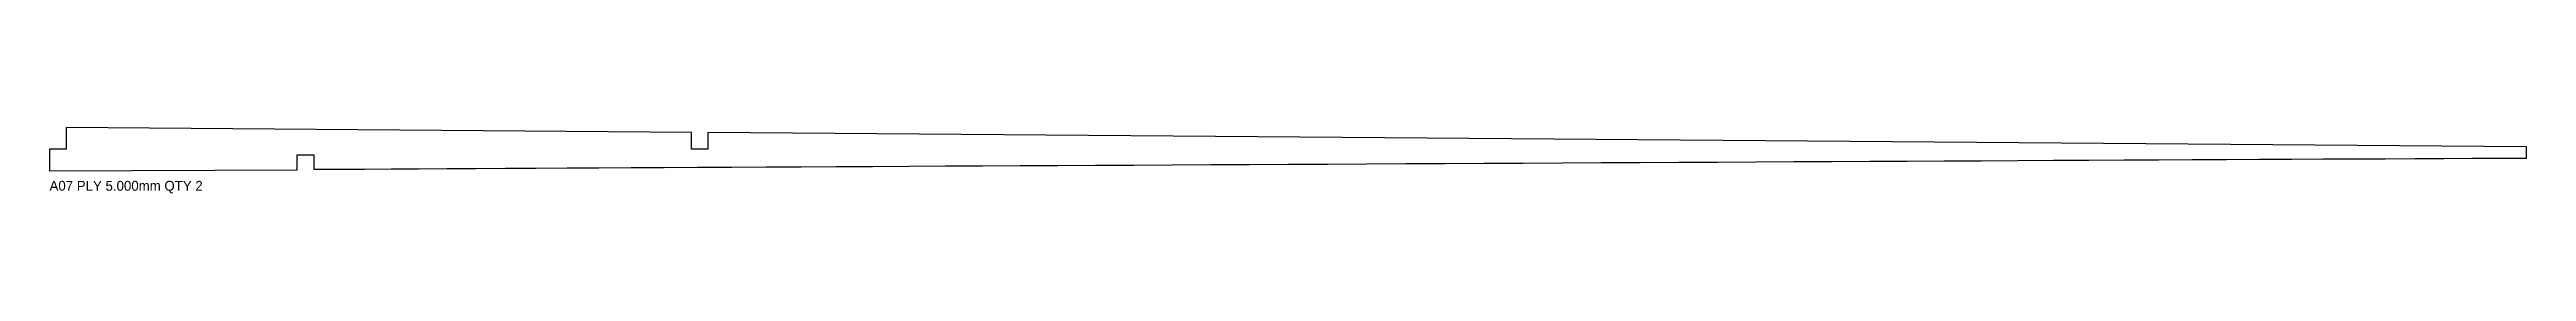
# Model space of a CAD drawing. Header units: millimetres. Extents: x 0 to 750, y -7 to 13.
import ezdxf

# ---------------------------------------------------------------- set-up
doc = ezdxf.new("R2010")
doc.units = ezdxf.units.MM
doc.layers.add('CUT', color=1, linetype='Continuous')
doc.layers.add('LABELS_NONCUT', color=3, linetype='Continuous')

msp = doc.modelspace()

# ---------------------------------------------------------------- linework, layer by layer
at = {"layer": 'CUT'}
for p, q in [((194.35, 11.7, 0), (5, 13.19, 0)), ((5, 13.19, 0), (5, 6.62, 0)), ((194.35, 6.62, 0), (194.35, 11.7, 0)), ((750, 7.32, 0), (199.35, 11.66, 0)), ((199.35, 11.66, 0), (199.35, 6.62, 0)), ((5, 6.62, 0), (0, 6.62, 0)), ((0, 6.62, 0), (0, 0, 0)), ((0, 0, 0), (0.05, 0, 0)), ((0.05, 0, 0), (75, 0.39, 0)), ((75, 0.39, 0), (75, 4.92, 0)), ((75, 4.92, 0), (80, 4.92, 0)), ((80, 4.92, 0), (80, 0.42, 0)), ((199.35, 6.62, 0), (194.35, 6.62, 0)), ((750, 3.84, 0), (750, 7.32, 0))]:
    msp.add_line(p, q, dxfattribs=at)
msp.add_open_spline([(750, 3.84, 0), (579.98, 3.03, 0), (238.37, 1.25, 0), (80, 0.42, 0)], degree=3, dxfattribs=at)

# ---------------------------------------------------------------- texts
at = {"layer": 'LABELS_NONCUT'}
msp.add_text('A07 PLY 5.000mm QTY 2', height=3, dxfattribs=at).set_placement((0, -6))

doc.saveas('drawing.dxf')
